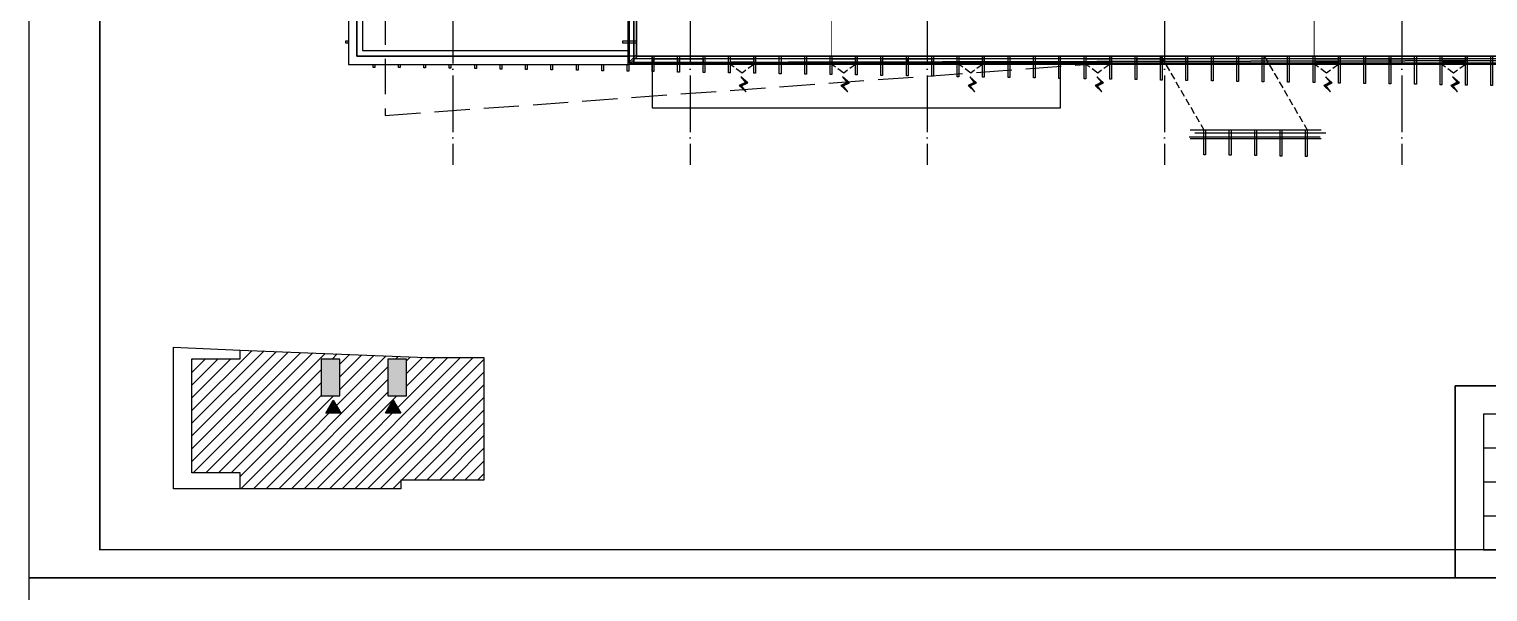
# Model space of a CAD drawing. Extents: x -2209072 to 495824, y -92434 to 572724.
# Drawn here: x -23028 to 28631, y 255622 to 275521 of the extents above; entities that cross this region are included whole.
import ezdxf
from ezdxf.xclip import XClip

# ---------------------------------------------------------------- set-up
doc = ezdxf.new("R2010")
doc.units = 0
doc.header["$LTSCALE"] = 1000
doc.header["$MEASUREMENT"] = 0
for name, pattern in [('6#7#幕墙$0$$1$DASH', [0.35, 0.25, -0.1]), ('6#7#幕墙$0$DASH', [0.35, 0.25, -0.1]), ('X-104 6#7#平面$0$104-1112 结构$0$$AUDIT_BAD_LTYPE1', [0]), ('X-104 6#7#平面$0$DASH', [0.35, 0.25, -0.1]), ('X-104 6#7#平面$0$DOTE', [2.42, 2, -0.2, 0.02, -0.2]), ('X-平面图例$0$DASH', [0.35, 0.25, -0.1])]:
    doc.linetypes.add(name, pattern=pattern)
doc.layers.get('0').update_dxf_attribs({"linetype": 'CONTINUOUS'})
doc.layers.get('Defpoints').update_dxf_attribs({"linetype": 'CONTINUOUS'})
doc.layers.add('6#7#幕墙$0$04-不打印_辅助线', color=165, linetype='CONTINUOUS', plot=False)
for name, color, linetype in [('6#7#幕墙$0$04-电动窗', 1, 'CONTINUOUS'), ('6#7#幕墙$0$A-C_玻璃幕墙', 140, 'CONTINUOUS'), ('6#7#幕墙$0$A-C_窗', 140, 'CONTINUOUS'), ('6#7#幕墙$0$A-O_屋面', 201, 'CONTINUOUS'), ('6#7#幕墙$0$A-TECH_结构', 21, 'CONTINUOUS'), ('6#7#幕墙$0$A屋顶风机$0$9#楼合院$0$WALL', 8, 'CONTINUOUS'), ('X-104 6#7#平面$0$05-填充_156', 156, 'CONTINUOUS'), ('X-104 6#7#平面$0$05-填充_天正', 26, 'CONTINUOUS'), ('X-104 6#7#平面$0$A-O_屋面', 201, 'CONTINUOUS'), ('X-104 6#7#平面$0$A-SUR_看线', 231, 'CONTINUOUS'), ('X-104 6#7#平面$0$A-TECH_结构', 21, 'CONTINUOUS'), ('X-104 6#7#平面$0$A_AXIS-轴线', 36, 'X-104 6#7#平面$0$DOTE'), ('X-104 6#7#平面$0$A_STR-砼柱', 51, 'CONTINUOUS'), ('X-平面图例$0$03-表格_197', 197, 'CONTINUOUS'), ('X-平面图例$0$04-电动窗', 1, 'CONTINUOUS'), ('X-平面图例$0$A-C_玻璃幕墙', 140, 'CONTINUOUS'), ('X-平面图例$0$A-金属背板', 40, 'CONTINUOUS')]:
    doc.layers.add(name, color=color, linetype=linetype)
doc.layers.add('X-104 6#7#平面$0$000套内', color=226, linetype='CONTINUOUS', lineweight=30, plot=False)

# ---------------------------------------------------------------- blocks, each defined once
blk = doc.blocks.new('图框-A1')
for points, const_width in [([(0, 0), (841, 0), (841, 594), (0, 594)], 0.05), ([(766, 584), (25, 584), (25, 10), (766, 10)], 0.5)]:
    blk.add_lwpolyline(points, close=True, dxfattribs=dict(const_width=const_width))
at = {"const_width": 0.05}
for points in [[(420.5, 594), (420.5, 592)], [(420.5, 0), (420.5, 2)]]:
    blk.add_lwpolyline(points, dxfattribs=at)
blk = doc.blocks.new('*U1301')
at = {"layer": 'X-104 6#7#平面$0$A_AXIS-轴线'}
for p, q in [((0, 25700), (0, -6500)), ((8400, 25700), (8400, -6500)), ((16800, 25700), (16800, -6500)), ((25200, 25700), (25200, -6500)), ((33600, 25700), (33600, -6500))]:
    blk.add_line(p, q, dxfattribs=at)
blk = doc.blocks.new('X-104 6#7#平面$0$gfdsaewqe')
h = blk.add_hatch(color=4)
h.dxf.hatch_style = 1
h.paths.add_polyline_path([(0, 0), (-2072, 1196), (-2072, -1196)])
at = {"color": 4}
blk.add_lwpolyline([(0, 0), (-2072, 1196), (-2072, -1196)], close=True, dxfattribs=at)
blk = doc.blocks.new('X-104 6#7#平面$0$fdgdfh')
at = {"layer": 'X-104 6#7#平面$0$05-填充_156'}
h = blk.add_hatch(dxfattribs=at)
h.set_pattern_fill('ANSI31', color=256, scale=200)
h.set_pattern_definition([(45, (89598.77, 361707.13), (-224.5064, 224.5064), [])])
h.paths.add_polyline_path([(8060, 0), (8060, 300), (11000, 300), (11000, 4640), (8940, 4640), (2370, 4905), (2370, 4592), (660, 4592), (660, 560), (2370, 560), (2370, 0)])
h.paths.add_polyline_path([(5240, 3280), (5240, 4580), (5900, 4580), (5900, 3280)], flags=16)
h.paths.add_polyline_path([(7600, 3280), (7600, 4580), (8260, 4580), (8260, 3280)], flags=16)
at = {"layer": 'X-104 6#7#平面$0$05-填充_天正'}
h = blk.add_hatch(color=256, dxfattribs=at)
h.dxf.hatch_style = 1
h.paths.add_polyline_path([(7600, 3280), (8260, 3280), (8260, 4580), (7600, 4580)])
h.paths.add_polyline_path([(5240, 3280), (5900, 3280), (5900, 4580), (5240, 4580)])
at = {"layer": 'X-104 6#7#平面$0$A-O_屋面'}
blk.add_lwpolyline([(2370, 0), (0, 0), (0, 5000), (2370, 4905)], dxfattribs=at)
at = {"layer": 'X-104 6#7#平面$0$A_STR-砼柱'}
blk.add_lwpolyline([(8060, 300), (8060, 0), (2370, 0), (2370, 560), (660, 560), (660, 4592), (2370, 4592), (2370, 4905), (8940, 4640), (11000, 4640), (11000, 300), (8060, 300)], dxfattribs=at)
for points in [[(5240, 3280), (5900, 3280), (5900, 4580), (5240, 4580)], [(7600, 3280), (8260, 3280), (8260, 4580), (7600, 4580)]]:
    blk.add_lwpolyline(points, close=True, dxfattribs=at)
at = {"color": 6, "xscale": -0.224, "yscale": 0.224, "zscale": 0.224, "rotation": 270}
for p in [(5666, 3136), (7785, 3136)]:
    blk.add_blockref('X-104 6#7#平面$0$gfdsaewqe', p, dxfattribs=at)
blk = doc.blocks.new('X-104 6#7#平面$0$fgh')
at = {"layer": 'X-104 6#7#平面$0$A-TECH_结构'}
for points in [[(8550, 56750), (-3400, 56750), (-3400, 80918), (7700, 80475)], [(24000, 79819), (24000, 73250), (21300, 73250), (21300, 79928), (7700, 80475), (7700, 79100), (-400, 79100), (-400, 59000), (6500, 59000), (6500, 56750), (44500, 56750)]]:
    blk.add_lwpolyline(points, dxfattribs=at)
blk = doc.blocks.new('*U1672')
blk.add_lwpolyline([(-1360, 0), (-520, 0), (-520, -150), (-1360, -150)], close=True)
blk = doc.blocks.new('*U1617')
at = {"layer": '6#7#幕墙$0$A-C_玻璃幕墙', "rotation": 179.9999379632255}
for p in [(-1390, -75), (-490, -75)]:
    blk.add_blockref('*U1672', p, dxfattribs=at)
blk = doc.blocks.new('6#7#幕墙$0$900kaiqishan')
at = {"layer": '6#7#幕墙$0$04-电动窗'}
h = blk.add_hatch(color=1, dxfattribs=at)
h.dxf.hatch_style = 1
h.paths.add_polyline_path([(958, 485), (795, 680), (1016, 789), (777, 1018), (937, 802), (716, 693)])
at = {"layer": '6#7#幕墙$0$04-电动窗', "color": 1}
blk.add_lwpolyline([(958, 485), (795, 680), (1016, 789), (777, 1018), (937, 802), (716, 693), (958, 485)], close=True, dxfattribs=at)
at = {"layer": '6#7#幕墙$0$A-C_窗'}
for p, q in [((500, 50), (1340, 50)), ((500, -250), (500, 50)), ((1340, -250), (1340, 50)), ((1340, -50), (500, -50)), ((1340, -150), (500, -150)), ((500, -250), (1340, -250))]:
    blk.add_line(p, q, dxfattribs=at)
at = {"layer": '6#7#幕墙$0$A-C_窗', "linetype": '6#7#幕墙$0$DASH'}
blk.add_lwpolyline([(500, 50), (920, 350), (1340, 50)], dxfattribs=at)
blk = doc.blocks.new('*U1622')
at = {"layer": '6#7#幕墙$0$A-C_玻璃幕墙', "rotation": 180}
for p in [(-880, 50), (2720, 50)]:
    blk.add_blockref('6#7#幕墙$0$900kaiqishan', p, dxfattribs=at)
blk = doc.blocks.new('6#7#幕墙$0$ahdkjasdhkj')
at = {"layer": '6#7#幕墙$0$A-C_玻璃幕墙'}
for points in [[(-10850, 215172), (-10790, 215172), (-10790, 214772), (-10850, 214772)], [(-9950, 215172), (-9890, 215172), (-9890, 214772), (-9950, 214772)], [(-9050, 215172), (-8990, 215172), (-8990, 214757), (-9050, 214757)], [(-8150, 215172), (-8090, 215172), (-8090, 214742), (-8150, 214742)], [(-7250, 215172), (-7190, 215172), (-7190, 214727), (-7250, 214727)], [(-6350, 215172), (-6290, 215172), (-6290, 214712), (-6350, 214712)], [(-5450, 215172), (-5390, 215172), (-5390, 214697), (-5450, 214697)], [(-4550, 215172), (-4490, 215172), (-4490, 214682), (-4550, 214682)], [(-3650, 215172), (-3590, 215172), (-3590, 214667), (-3650, 214667)], [(-2750, 215172), (-2690, 215172), (-2690, 214652), (-2750, 214652)], [(-1850, 215172), (-1790, 215172), (-1790, 214637), (-1850, 214637)], [(-950, 215172), (-890, 215172), (-890, 214622), (-950, 214622)], [(-50, 215172), (10, 215172), (10, 214607), (-50, 214607)], [(850, 215172), (910, 215172), (910, 214592), (850, 214592)], [(1750, 215172), (1810, 215172), (1810, 214577), (1750, 214577)], [(2650, 215172), (2710, 215172), (2710, 214562), (2650, 214562)], [(3550, 215172), (3610, 215172), (3610, 214547), (3550, 214547)], [(4450, 215172), (4510, 215172), (4510, 214532), (4450, 214532)], [(5350, 215172), (5410, 215172), (5410, 214517), (5350, 214517)], [(6250, 215172), (6310, 215172), (6310, 214502), (6250, 214502)], [(7150, 215172), (7210, 215172), (7210, 214487), (7150, 214487)], [(8050, 215172), (8110, 215172), (8110, 214472), (8050, 214472)], [(8950, 215172), (9010, 215172), (9010, 214457), (8950, 214457)], [(9850, 215172), (9910, 215172), (9910, 214442), (9850, 214442)], [(10750, 215172), (10810, 215172), (10810, 214427), (10750, 214427)], [(11650, 215172), (11710, 215172), (11710, 214412), (11650, 214412)], [(12550, 215172), (12610, 215172), (12610, 214397), (12550, 214397)], [(13450, 215172), (13510, 215172), (13510, 214382), (13450, 214382)]]:
    blk.add_lwpolyline(points, close=True, dxfattribs=at)
at = {"color": 0, "linetype": 'ByBlock', "lineweight": -2, "transparency": 16777216}
for name, p in [('*U1617', (-8120, 214997)), ('*U1622', (-4070, 214872)), ('*U1617', (-20, 214997)), ('*U1622', (4030, 214872)), ('*U1617', (8080, 214997))]:
    blk.add_blockref(name, p, dxfattribs=at)
at = {"layer": '6#7#幕墙$0$A-C_玻璃幕墙', "rotation": 180}
blk.add_blockref('6#7#幕墙$0$900kaiqishan', (11250, 214922), dxfattribs=at)
blk = doc.blocks.new('6#7#幕墙$0$edfsfadasdercx')
at = {"layer": '6#7#幕墙$0$A-C_玻璃幕墙'}
for points in [[(28751, 274572), (28811, 274572), (28811, 273527), (28751, 273527)], [(29651, 274572), (29711, 274572), (29711, 273512), (29651, 273512)], [(30551, 274572), (30611, 274572), (30611, 273497), (30551, 273497)], [(31451, 274572), (31511, 274572), (31511, 273482), (31451, 273482)], [(32351, 274572), (32411, 274572), (32411, 273472), (32351, 273472)], [(33251, 274572), (33311, 274572), (33311, 273472), (33251, 273472)], [(34151, 274572), (34211, 274572), (34211, 273472), (34151, 273472)], [(35051, 274572), (35111, 274572), (35111, 273472), (35051, 273472)], [(35951, 274572), (36011, 274572), (36011, 273472), (35951, 273472)]]:
    blk.add_lwpolyline(points, close=True, dxfattribs=at)
blk = doc.blocks.new('*U1618')
at = {"layer": '6#7#幕墙$0$A-C_玻璃幕墙', "rotation": 179.9999379632255}
for p in [(-1390, -75), (-490, -75)]:
    blk.add_blockref('*U1672', p, dxfattribs=at)
blk = doc.blocks.new('*U1619')
at = {"layer": '6#7#幕墙$0$A-C_玻璃幕墙', "rotation": 179.9999379632255}
for p in [(-1390, -75), (-490, -75)]:
    blk.add_blockref('*U1672', p, dxfattribs=at)
blk = doc.blocks.new('*U1620')
at = {"color": 0, "linetype": 'ByBlock', "lineweight": -2, "transparency": 16777216}
blk.add_blockref('*U1619', (0, 0), dxfattribs=at)
blk = doc.blocks.new('6#7#幕墙$0$djsaldkjlaksjdlkd')
at = {"layer": '6#7#幕墙$0$A-C_玻璃幕墙'}
for points in [[(14351, 274572), (14411, 274572), (14411, 273767), (14351, 273767)], [(15251, 274572), (15311, 274572), (15311, 273752), (15251, 273752)], [(16151, 274572), (16211, 274572), (16211, 273737), (16151, 273737)], [(17051, 274572), (17111, 274572), (17111, 273722), (17051, 273722)], [(17951, 274572), (18011, 274572), (18011, 273707), (17951, 273707)], [(18851, 274572), (18911, 274572), (18911, 273692), (18851, 273692)], [(19751, 274572), (19811, 274572), (19811, 273677), (19751, 273677)], [(20651, 274572), (20711, 274572), (20711, 273662), (20651, 273662)], [(21551, 274572), (21611, 274572), (21611, 273647), (21551, 273647)], [(22451, 274572), (22511, 274572), (22511, 273632), (22451, 273632)], [(23351, 274572), (23411, 274572), (23411, 273617), (23351, 273617)], [(24251, 274572), (24311, 274572), (24311, 273602), (24251, 273602)], [(25151, 274572), (25211, 274572), (25211, 273587), (25151, 273587)], [(26051, 274572), (26111, 274572), (26111, 273572), (26051, 273572)], [(26951, 274572), (27011, 274572), (27011, 273557), (26951, 273557)], [(27851, 274572), (27911, 274572), (27911, 273542), (27851, 273542)]]:
    blk.add_lwpolyline(points, close=True, dxfattribs=at)
at = {"rotation": 359.9981428959288}
blk.add_blockref('*U1620', (25181, 274397), dxfattribs=at)
at = {"color": 0, "linetype": 'ByBlock', "lineweight": -2, "transparency": 16777216, "rotation": 359.9981428959288}
blk.add_blockref('*U1618', (33281, 274397), dxfattribs=at)
at = {"layer": '6#7#幕墙$0$A-C_玻璃幕墙'}
for name, p, rotation in [('6#7#幕墙$0$900kaiqishan', (15751, 274322), 179.9981428959287), ('*U1672', (15691, 274322), 179.9980808591542), ('*U1672', (16591, 274322), 179.9980808591542), ('6#7#幕墙$0$900kaiqishan', (23851, 274322), 179.9981428959287), ('6#7#幕墙$0$900kaiqishan', (28351, 274322), 179.9981428959287), ('6#7#幕墙$0$900kaiqishan', (31951, 274322), 179.9981428959287), ('6#7#幕墙$0$900kaiqishan', (36451, 274322), 179.9981428959287)]:
    blk.add_blockref(name, p, dxfattribs=dict(at, rotation=rotation))
blk.add_blockref('6#7#幕墙$0$edfsfadasdercx', (0, 0), dxfattribs=at)
blk = doc.blocks.new('6#7#幕墙$0$DJKLSDJKLASD')
at = {"layer": '6#7#幕墙$0$A-C_玻璃幕墙'}
for points in [[(18258, 212459), (22897, 212459)], [(18051, 212309), (22690, 212309)], [(18087, 212259), (22726, 212259)]]:
    blk.add_lwpolyline(points, dxfattribs=at)
for points in [[(18576, 212559), (18636, 212559), (18636, 211679), (18576, 211679)], [(19476, 212559), (19536, 212559), (19536, 211664), (19476, 211664)], [(20376, 212559), (20436, 212559), (20436, 211649), (20376, 211649)], [(21276, 212559), (21336, 212559), (21336, 211634), (21276, 211634)], [(22176, 212559), (22236, 212559), (22236, 211619), (22176, 211619)]]:
    blk.add_lwpolyline(points, close=True, dxfattribs=at)
at = {"layer": '6#7#幕墙$0$A-TECH_结构'}
blk.add_lwpolyline([(18087, 212559), (22726, 212559)], dxfattribs=at)
at = {"layer": '6#7#幕墙$0$A屋顶风机$0$9#楼合院$0$WALL', "linetype": '6#7#幕墙$0$$1$DASH'}
for points in [[(17050, 215172), (18576, 212559)], [(20710, 215172), (22236, 212559)]]:
    blk.add_lwpolyline(points, dxfattribs=at)
blk = doc.blocks.new('6#7#幕墙')
at = {"layer": '6#7#幕墙$0$04-不打印_辅助线'}
for points in [[(-23025, 315510), (61075, 315510), (61075, 256110), (-23025, 256110)], [(-23025, 256110), (61075, 256110), (61075, 196710), (-23025, 196710)]]:
    blk.add_lwpolyline(points, close=True, dxfattribs=at)
at = {"layer": '6#7#幕墙$0$A-C_玻璃幕墙'}
for points in [[(-619, 298610), (20486, 297761), (36781, 298226), (36781, 297472), (43381, 297472), (43381, 275572), (36781, 275572), (36781, 274272), (-1819, 274272), (-1819, 276522), (-8719, 276522), (-8719, 297222), (-619, 297222)], [(-569, 298558), (20485, 297711), (36731, 298174), (36731, 297422), (43331, 297422), (43331, 275622), (36731, 275622), (36731, 274322), (-1769, 274322), (-1769, 276572), (-8669, 276572), (-8669, 297172), (-569, 297172)], [(-419, 298402), (20485, 297561), (36581, 298020), (36581, 297272), (43181, 297272), (43181, 275772), (36581, 275772), (36581, 274472), (-1619, 274472), (-1619, 276722), (-8519, 276722), (-8519, 297022), (-419, 297022)], [(-11719, 275042), (-11719, 275102), (-11819, 275102), (-11819, 275042)], [(-1519, 275102), (-2019, 275102), (-2019, 275042), (-1519, 275042)], [(-1726, 274322), (-1498, 274551), (-1540, 274594), (-1769, 274365)], [(-10849, 274272), (-10789, 274272), (-10789, 274172), (-10849, 274172)], [(-9949, 274272), (-9889, 274272), (-9889, 274172), (-9949, 274172)], [(-9049, 274272), (-8989, 274272), (-8989, 274157), (-9049, 274157)], [(-8149, 274272), (-8089, 274272), (-8089, 274142), (-8149, 274142)], [(-7249, 274272), (-7189, 274272), (-7189, 274127), (-7249, 274127)], [(-6349, 274272), (-6289, 274272), (-6289, 274112), (-6349, 274112)], [(-5449, 274272), (-5389, 274272), (-5389, 274097), (-5449, 274097)], [(-4549, 274272), (-4489, 274272), (-4489, 274082), (-4549, 274082)], [(-3649, 274272), (-3589, 274272), (-3589, 274067), (-3649, 274067)], [(-2749, 274272), (-2689, 274272), (-2689, 274052), (-2749, 274052)], [(-1849, 274272), (-1789, 274272), (-1789, 274037), (-1849, 274037)]]:
    blk.add_lwpolyline(points, close=True, dxfattribs=at)
at = {"layer": '6#7#幕墙$0$A-O_屋面', "linetype": '6#7#幕墙$0$DASH', "ltscale": 5}
for p, q in [((-10419, 297222), (-10419, 272472)), ((-10419, 272472), (14381, 274272))]:
    blk.add_line(p, q, dxfattribs=at)
at = {"layer": '6#7#幕墙$0$A-O_屋面'}
for points in [[(-619, 298610), (-11719, 299052), (-11719, 274272), (-1819, 274272)], [(-631, 298310), (-11419, 298740), (-11419, 274572), (-1819, 274572)], [(-639, 298110), (-11219, 298532), (-11219, 274772), (-1819, 274772)]]:
    blk.add_lwpolyline(points, dxfattribs=at)
at = {"layer": '6#7#幕墙$0$A-TECH_结构'}
blk.add_lwpolyline([(-319, 298298), (20484, 297461), (36481, 297917), (36481, 297172), (43081, 297172), (43081, 275872), (36481, 275872), (36481, 274572), (-1519, 274572), (-1519, 276822), (-8419, 276822), (-8419, 296922), (-319, 296922)], close=True, dxfattribs=at)
at = {"layer": '6#7#幕墙$0$A-C_玻璃幕墙'}
ref = blk.add_blockref('6#7#幕墙$0$ahdkjasdhkj', (-11, 59400), dxfattribs=at)
XClip(ref).set_block_clipping_path([(-950.193100033, 213337.9522319244), (13509.8068999667, 215172.4337720268)])
for name, p in [('6#7#幕墙$0$djsaldkjlaksjdlkd', (-11, 0)), ('6#7#幕墙$0$DJKLSDJKLASD', (0, 59400))]:
    blk.add_blockref(name, p, dxfattribs=at)
blk = doc.blocks.new('X-平面图例$0$$WINLIB2D$00000039')
at = {"color": 0}
for points in [[(-0.5, 0.5), (-0.5, -0.5)], [(0.5, 0.5), (-0.5, 0.5)], [(0.5, -0.5), (0.5, 0.5)], [(-0.5, 0.167), (0.5, 0.167)], [(-0.452, -0.167), (-0.5, 0.084)], [(-0.384, -0.167), (-0.448, 0.167)], [(-0.316, -0.167), (-0.38, 0.167)], [(-0.248, -0.167), (-0.312, 0.167)], [(-0.18, -0.167), (-0.244, 0.167)], [(-0.112, -0.167), (-0.176, 0.167)], [(-0.044, -0.167), (-0.108, 0.167)], [(0.024, -0.167), (-0.04, 0.167)], [(0.092, -0.167), (0.028, 0.167)], [(0.16, -0.167), (0.096, 0.167)], [(0.228, -0.167), (0.164, 0.167)], [(0.296, -0.167), (0.232, 0.167)], [(0.364, -0.167), (0.3, 0.167)], [(0.432, -0.167), (0.368, 0.167)], [(0.5, -0.167), (0.436, 0.167)], [(-0.5, -0.167), (0.5, -0.167)], [(0.5, -0.5), (-0.5, -0.5)]]:
    blk.add_lwpolyline(points, dxfattribs=at)
blk = doc.blocks.new('X-平面图例$0$ii')
blk.add_lwpolyline([(-1340, 0), (0, 0), (0, -150), (-1340, -150)], close=True)
blk = doc.blocks.new('X-平面图例$0$$TCHSYS$WIN2D')
for p, q in [((-0.5, 0.5), (0.5, 0.5)), ((-0.5, 0.5), (-0.5, -0.5)), ((0.5, 0.5), (0.5, -0.5)), ((0.5, 0.167), (-0.5, 0.167)), ((0.5, -0.167), (-0.5, -0.167)), ((-0.5, -0.5), (0.5, -0.5))]:
    blk.add_line(p, q)
blk = doc.blocks.new('X-平面图例$0$开启扇')
at = {"layer": 'X-平面图例$0$04-电动窗'}
h = blk.add_hatch(color=1, dxfattribs=at)
h.dxf.hatch_style = 1
h.paths.add_polyline_path([(771, 319), (600, 508), (817, 625), (569, 845), (738, 635), (521, 518)])
at = {"linetype": 'X-平面图例$0$DASH'}
blk.add_lwpolyline([(0, 50), (670, 350), (1340, 50)], dxfattribs=at)
at = {"layer": 'X-平面图例$0$04-电动窗', "color": 1}
blk.add_lwpolyline([(771, 319), (600, 508), (817, 625), (569, 845), (738, 635), (521, 518), (771, 319)], close=True, dxfattribs=at)
at = {"xscale": -1340, "yscale": 300, "zscale": 1340, "rotation": 180}
blk.add_blockref('X-平面图例$0$$TCHSYS$WIN2D', (670, -100), dxfattribs=at)
blk = doc.blocks.new('X-平面图例')
at = {"layer": 'Defpoints'}
blk.add_lwpolyline([(0, 6800), (27101, 6800), (27101, 0), (0, 0)], close=True, dxfattribs=at)
at = {"layer": 'X-平面图例$0$03-表格_197'}
for p, q in [((1000, 5800), (26101, 5800)), ((1000, 5800), (1000, 1000)), ((13550, 5800), (13550, 1000)), ((26101, 5800), (26101, 1000)), ((1000, 4600), (26101, 4600)), ((1000, 3400), (26101, 3400)), ((1000, 2200), (26101, 2200)), ((1000, 1000), (26101, 1000))]:
    blk.add_line(p, q, dxfattribs=at)
at = {"layer": 'X-平面图例$0$A-C_玻璃幕墙'}
for p, q in [((13877, 4055), (15337, 4055)), ((13937, 1711), (15277, 1711)), ((13937, 1411), (15277, 1411))]:
    blk.add_line(p, q, dxfattribs=at)
at = {"layer": 'X-平面图例$0$A-C_玻璃幕墙', "linetype": 'X-平面图例$0$DASH'}
blk.add_lwpolyline([(20660, 5400), (21330, 5100), (22000, 5400)], dxfattribs=at)
at = {"layer": 'X-平面图例$0$A-C_玻璃幕墙'}
for points in [[(13877, 4055), (15337, 4055)], [(13937, 3755), (13877, 3755), (13877, 4055), (13937, 4055), (13937, 3755)], [(13877, 4005), (15337, 4005)], [(13877, 3855), (15337, 3855)], [(13877, 3755), (15337, 3755)], [(15337, 3755), (15277, 3755), (15277, 4055), (15337, 4055), (15337, 3755)], [(15337, 2861), (13877, 2861)], [(13877, 1611), (15337, 1611)], [(13877, 1461), (15337, 1461)]]:
    blk.add_lwpolyline(points, dxfattribs=at)
for points in [[(13877, 2911), (13937, 2911), (13937, 2611), (13877, 2611)], [(15277, 2911), (15337, 2911), (15337, 2611), (15277, 2611)], [(13877, 1711), (13937, 1711), (13937, 1411), (13877, 1411)], [(15277, 1711), (15337, 1711), (15337, 1411), (15277, 1411)]]:
    blk.add_lwpolyline(points, close=True, dxfattribs=at)
at = {"layer": 'X-平面图例$0$A-金属背板'}
for points in [[(13937, 4005), (15277, 4005)], [(13937, 3855), (15277, 3855)]]:
    blk.add_lwpolyline(points, dxfattribs=at)
blk.add_lwpolyline([(15277, 1477), (15277, 1461), (13937, 1461), (13937, 1477)], close=True, dxfattribs=at)
at = {"layer": 'X-平面图例$0$A-C_玻璃幕墙', "xscale": -1, "rotation": 180}
blk.add_blockref('X-平面图例$0$开启扇', (13967, 5450), dxfattribs=at)
at = {"layer": 'X-平面图例$0$A-C_玻璃幕墙', "xscale": 1340}
for name, p, yscale, zscale in [('X-平面图例$0$$TCHSYS$WIN2D', (21330, 5550), 300, 1340), ('X-平面图例$0$$WINLIB2D$00000039', (14607, 2761), 300.0000000000001, -1340)]:
    blk.add_blockref(name, p, dxfattribs=dict(at, yscale=yscale, zscale=zscale))
at = {"layer": 'X-平面图例$0$A-C_玻璃幕墙', "xscale": -1}
blk.add_blockref('X-平面图例$0$ii', (13937, 4005), dxfattribs=at)
blk = doc.blocks.new('X-104 6#7#平面')
at = {"layer": 'X-104 6#7#平面$0$000套内'}
blk.add_lwpolyline([(28781, 286823), (21481, 286823), (21481, 286323), (19581, 286323), (19581, 286823), (13481, 286823), (13481, 286323), (11581, 286323), (11581, 286823), (5731, 286823), (5731, 286823), (5731, 286823), (5731, 296973), (6996, 296973), (6996, 298153), (-469, 298454), (-469, 297070), (-8569, 297073), (-8569, 276623), (-1619, 276548), (-1619, 274348), (36631, 274423)], dxfattribs=at)
at = {"layer": 'X-104 6#7#平面$0$A-SUR_看线', "linetype": 'X-104 6#7#平面$0$DASH', "ltscale": 2, "const_width": 30}
for points in [[(5531, 286722), (5381, 286722), (5381, 274573)], [(22481, 286722), (22481, 274572)]]:
    blk.add_lwpolyline(points, dxfattribs=at)
for name, p in [('6#7#幕墙', (0, 0)), ('*U1301', (-8019, 277223)), ('X-104 6#7#平面$0$fdgdfh', (-17922, 259269))]:
    blk.add_blockref(name, p)
at = {"xscale": 100, "yscale": 100, "zscale": 100}
for p in [(-23025, 256111), (-23025, 196711)]:
    blk.add_blockref('图框-A1', p, dxfattribs=at)
at = {"linetype": 'X-104 6#7#平面$0$104-1112 结构$0$$AUDIT_BAD_LTYPE1'}
ref = blk.add_blockref('X-平面图例', (27474, 256111), dxfattribs=at)
XClip(ref).set_block_clipping_path([(0, -0.0000000001), (27100.6113862673, 6800)])
at = {"layer": 'X-104 6#7#平面$0$A-TECH_结构'}
blk.add_blockref('X-104 6#7#平面$0$fgh', (-8019, 217823), dxfattribs=at)

msp = doc.modelspace()

# ---------------------------------------------------------------- block references
msp.add_blockref('X-104 6#7#平面', (0, 0))

doc.saveas('drawing.dxf')
